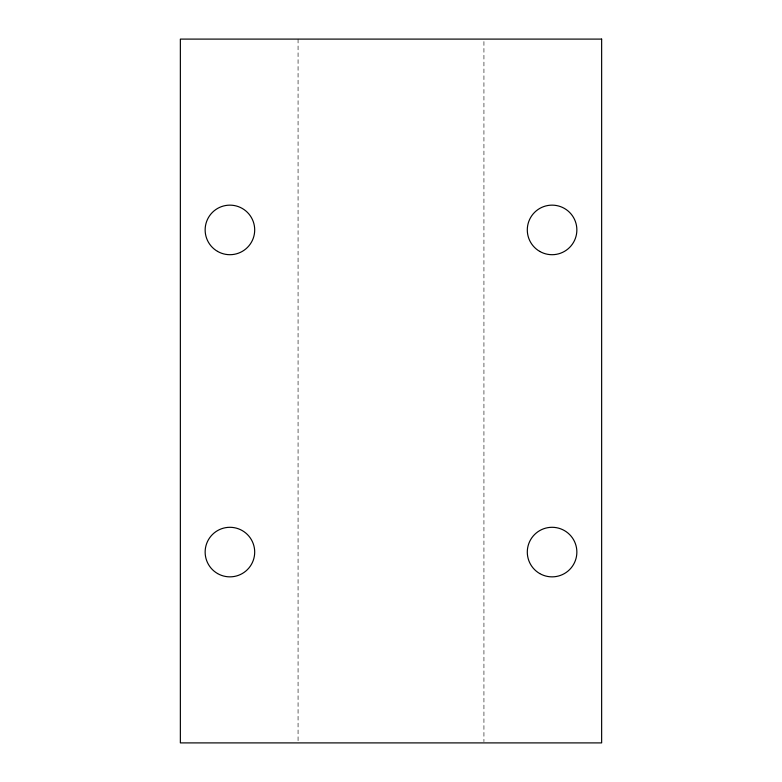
<?xml version="1.0" encoding="UTF-8"?>
<svg xmlns="http://www.w3.org/2000/svg" width="782" height="782" viewBox="0 0 782 782"><rect width="100%" height="100%" fill="white"/><g stroke="black" fill="none" stroke-linecap="round" stroke-linejoin="round"><path stroke-width="0.59" stroke-dasharray="3.91 2.93" d="M483.931 41.544L483.931 741.678M298.069 39.1L298.069 741.678"/><path stroke-width="1.17" d="M601.641 39.1L180.359 39.1L180.359 742.9L601.641 742.9L601.641 39.1M217.533 251.384A24.78 24.78 0 0 0 254.697 229.918A24.78 24.78 0 0 0 217.533 208.462A24.78 24.78 0 0 0 217.533 251.384M217.533 573.538A24.78 24.78 0 0 0 254.697 552.082A24.78 24.78 0 0 0 217.533 530.616A24.78 24.78 0 0 0 217.533 573.538M539.688 251.384A24.78 24.78 0 0 0 576.862 229.918A24.78 24.78 0 0 0 539.688 208.462A24.78 24.78 0 0 0 539.688 251.384M539.688 573.538A24.78 24.78 0 0 0 576.862 552.082A24.78 24.78 0 0 0 539.688 530.616A24.78 24.78 0 0 0 539.688 573.538"/></g></svg>
